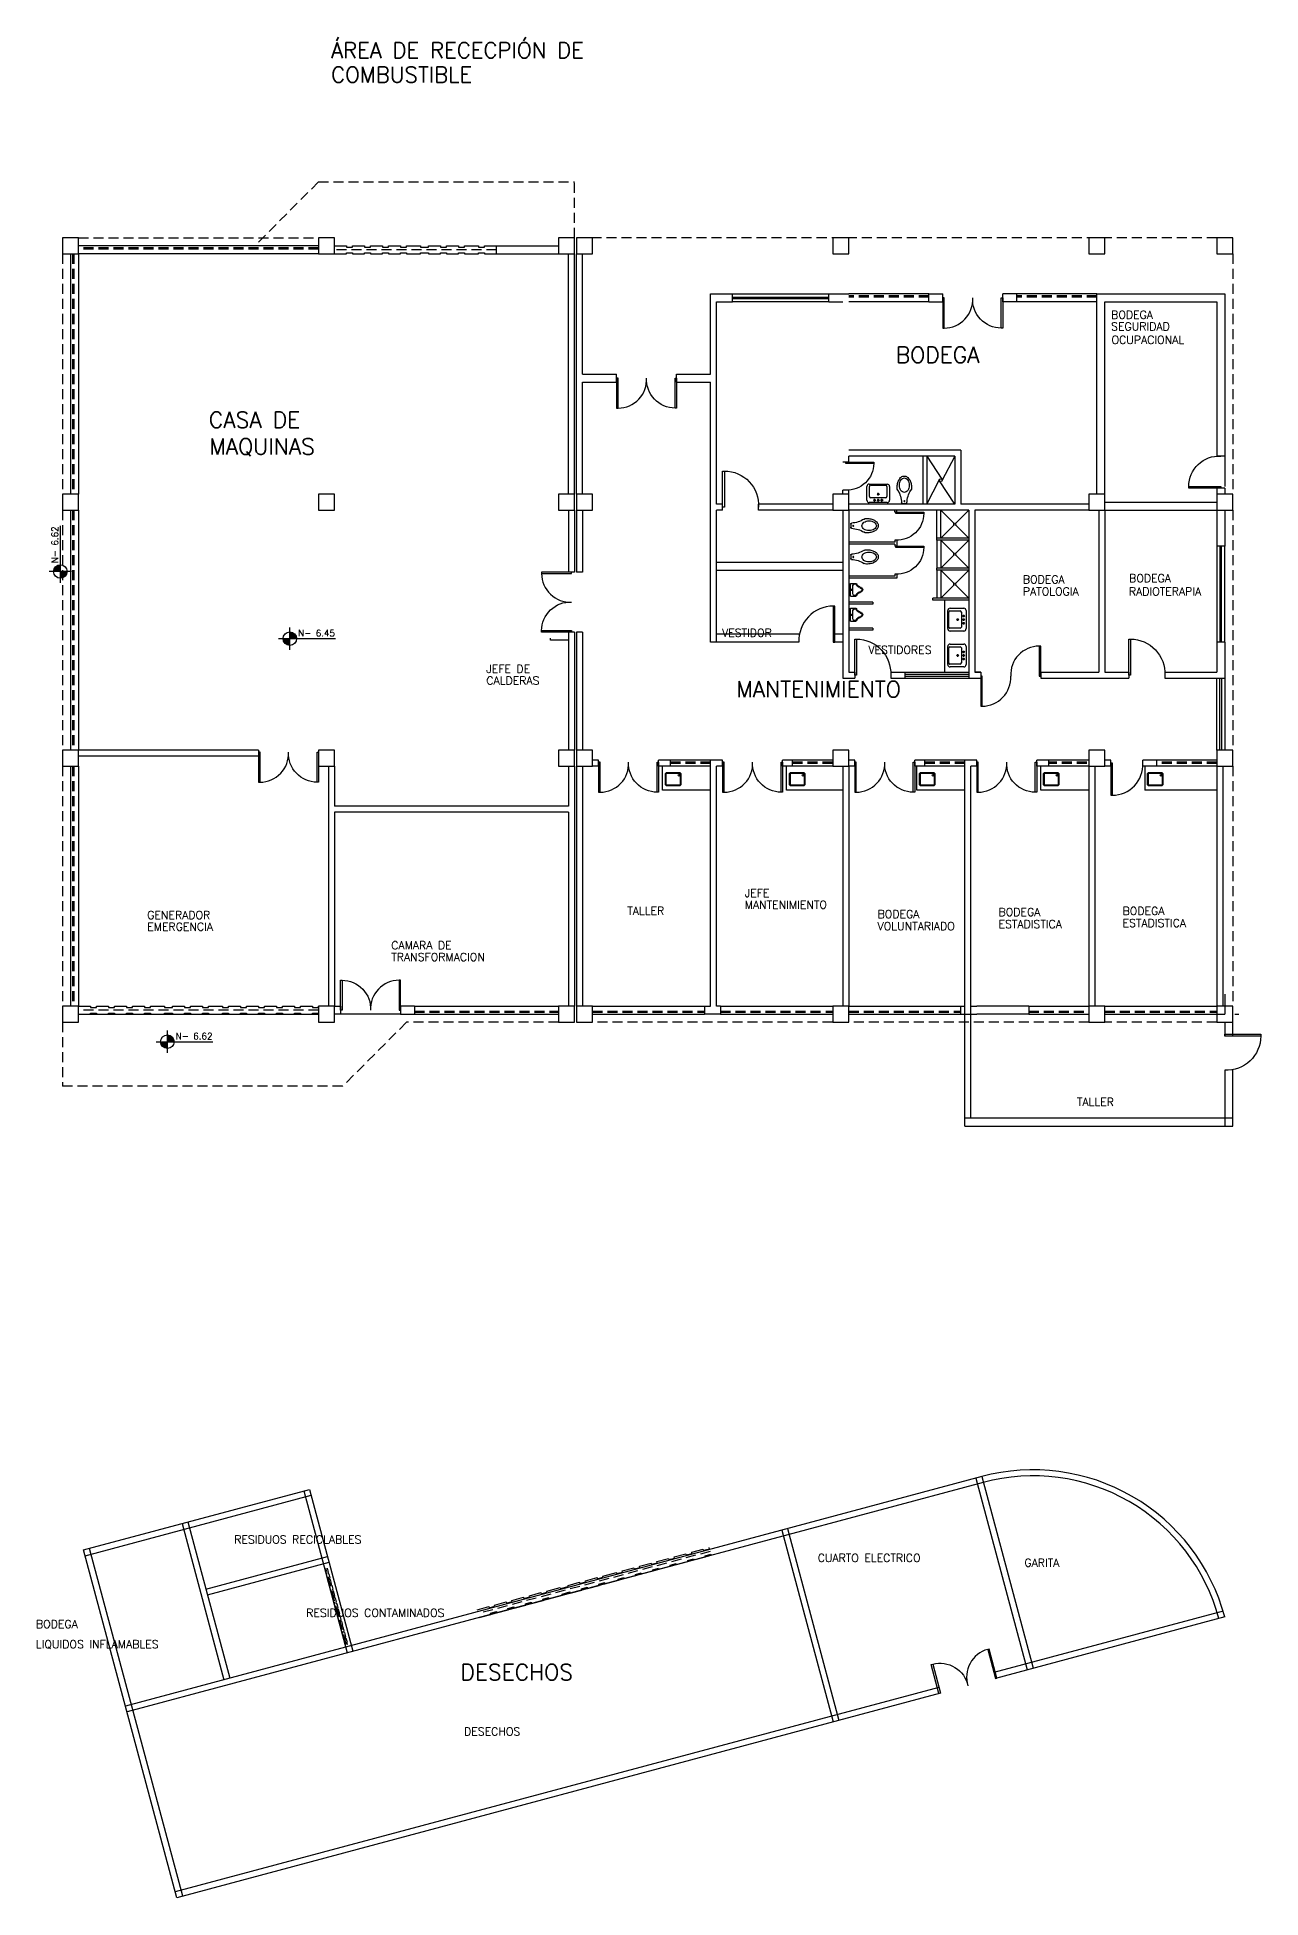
# Model space of a CAD drawing. Header units: metres. Extents: x 51 to 18146, y -212 to 18074.
# Drawn here: x 118.95 to 149.53, y -211.72 to -165.22 of the extents above; entities that cross this region are included whole.
import ezdxf

# ---------------------------------------------------------------- set-up
doc = ezdxf.new("R2010")
doc.units = ezdxf.units.M
doc.linetypes.add('DASHDOT', pattern=[1, 0.5, -0.25, 0, -0.25])
doc.linetypes.add('HIDDEN', pattern=[0.375, 0.25, -0.125])
doc.layers.get('0').update_dxf_attribs({"color": 250})
doc.layers.get('DEFPOINTS').update_dxf_attribs({"color": 250})
for name, color, linetype in [('AY', 1, 'Continuous'), ('COL', 2, 'Continuous'), ('MU', 1, 'Continuous'), ('NO', 250, 'Continuous'), ('PA', 7, 'Continuous'), ('PU', 1, 'Continuous'), ('SA', 1, 'Continuous'), ('TA', 3, 'Continuous'), ('VE', 5, 'Continuous')]:
    doc.layers.add(name, color=color, linetype=linetype)
doc.layers.get('0').freeze()
doc.styles.add('ROMANS', font='romans', dxfattribs={"height": 0.13})

# ---------------------------------------------------------------- blocks, each defined once
blk = doc.blocks.new('AS-28')
at = {"color": 0}
for points in [[(-0.201, 0.149), (-0.201, -0.121), (-0.176, -0.146), (0.174, -0.146), (0.199, -0.121), (0.199, 0.149), (0.174, 0.174), (-0.176, 0.174)], [(-0.181, 0.141), (-0.181, -0.112), (-0.168, -0.126), (0.165, -0.126), (0.179, -0.112), (0.179, 0.141), (0.165, 0.154), (-0.168, 0.154)]]:
    blk.add_lwpolyline(points, close=True, dxfattribs=at)
blk.add_circle((0.142, 0.115), 0.02, dxfattribs=at)
blk = doc.blocks.new('-MP')
at = {"color": 0}
for points in [[(-0.475, 0.5), (-0.475, 0), (-0.5, 0), (-0.5, 0.5), (-0.475, 0.5, -0.429311), (0, 0, -3.280951)], [(0.475, 0.5), (0.475, 0), (0.5, 0), (0.5, 0.5), (0.475, 0.5, 0.429311), (0, 0, 3.280951)]]:
    blk.add_lwpolyline(points, format="xyb", dxfattribs=at)
blk = doc.blocks.new('-COL40-')
at = {"color": 0}
blk.add_lwpolyline([(-0.2, 0.2), (-0.2, -0.2), (0.2, -0.2), (0.2, 0.2)], close=True, dxfattribs=at)
blk = doc.blocks.new('-NIVEL')
at = {"layer": 'AY', "color": 15}
for p, q in [((-281, 0), (1140, 0)), ((0, -281), (0, 281)), ((60, 91), (60, 60)), ((60, 60), (91, 60))]:
    blk.add_line(p, q, dxfattribs=at)
at = {"layer": 'AY'}
for p, q in [((-91, -60), (-60, -60)), ((-60, -60), (-60, -91))]:
    blk.add_line(p, q, dxfattribs=at)
at = {"layer": 'AY', "color": 15}
for points in [[(158, 10, 0.377753), (10, 158), (10, 10)], [(147, 20, 0.337246), (20, 147), (20, 20)], [(135, 30, 0.291598), (30, 135), (30, 30)], [(122, 40, 0.239154), (40, 122), (40, 40)], [(122, 40, 0.239154), (40, 122), (40, 40)], [(108, 50, 0.177217), (50, 108), (50, 50)], [(-10, -158, -0.377753), (-158, -10), (-10, -10)], [(-20, -147, -0.337246), (-147, -20), (-20, -20)], [(-30, -135, -0.291598), (-135, -30), (-30, -30)], [(-40, -122, -0.239154), (-122, -40), (-40, -40)], [(-40, -122, -0.239154), (-122, -40), (-40, -40)], [(-50, -108, -0.177217), (-108, -50), (-50, -50)]]:
    blk.add_lwpolyline(points, format="xyb", close=True, dxfattribs=at)
blk.add_circle((0, 0), 169, dxfattribs=at)
for radius, start, end in [(109, 33.4854, 56.5146), (98.7, 37.4158, 52.5842)]:
    blk.add_arc((0, 0), radius, start, end, dxfattribs=at)
at = {"layer": 'AY'}
for radius, start, end in [(109, 213.4854, 236.5146), (98.7, 217.4158, 232.5842)]:
    blk.add_arc((0, 0), radius, start, end, dxfattribs=at)
at = {"layer": 'NO', "style": 'ROMANS'}
blk.add_attdef('NIV', (208, 59), '', height=135, dxfattribs=at)
blk = doc.blocks.new('AS-14')
at = {"color": 0}
blk.add_line((-0.046, 0.483), (0.036, 0.483), dxfattribs=at)
for points in [[(-0.162, 0.158, 0.022879), (-0.17, 0.146, 0.128162), (-0.185, 0.088, 0.055069), (-0.173, -0.023, 0.068879), (-0.14, -0.11, 0.105724), (-0.079, -0.182, 0.165058), (-0.005, -0.207, 0.165058), (0.069, -0.182, 0.105724), (0.13, -0.11, 0.068879), (0.163, -0.023, 0.055069), (0.175, 0.088, 0.128162)], [(0.175, 0.088, 0.128162), (0.16, 0.146, 0.022879), (0.152, 0.158, 0.085166)]]:
    blk.add_lwpolyline(points, format="xyb", dxfattribs=at)
blk.add_lwpolyline([(-0.125, 0.023, 0.068446), (-0.116, -0.049, 0.080596), (-0.09, -0.105, 0.107056), (-0.047, -0.145, 0.138156), (-0.003, -0.158, 0.138156), (0.041, -0.145, 0.107056), (0.083, -0.105, 0.080596), (0.109, -0.049, 0.068446), (0.119, 0.023, 0.068446), (0.109, 0.095, 0.080596), (0.083, 0.151, 0.107056), (0.041, 0.191, 0.138156), (-0.003, 0.203, 0.138156), (-0.047, 0.191, 0.107056), (-0.09, 0.151, 0.080596), (-0.116, 0.095, 0.068446)], format="xyb", close=True, dxfattribs=at)
blk.add_circle((-0.002, 0.42), 0.0125, dxfattribs=at)
for centre, radius, start, end in [((-0.046, 0.458), 0.025, 90, 177.4769), ((0.036, 0.458), 0.025, 2.5231, 90), ((-0.7, 0.487), 0.63, 327.6068, 357.4769), ((0.69, 0.487), 0.63, 182.5231, 212.3932)]:
    blk.add_arc(centre, radius, start, end, dxfattribs=at)
blk = doc.blocks.new('P-DE')
at = {"color": 0}
blk.add_lwpolyline([(-0.05, 1), (-0.05, 0), (0, 0), (0, 1), (-0.05, 1, 0.429311), (-1, 0, 3.280951)], format="xyb", dxfattribs=at)
blk = doc.blocks.new('AS-08')
at = {"color": 0}
for p, q in [((-0.136, 0.143), (-0.136, 0.002)), ((0.184, 0.143), (-0.136, 0.143)), ((-0.121, 0.038), (-0.121, 0.028)), ((0.129, 0.078), (-0.081, 0.078)), ((0.169, 0.038), (0.169, 0.028)), ((0.184, 0.143), (0.184, 0.002)), ((-0.044, -0.096), (-0.033, -0.123)), ((-0.031, -0.09), (-0.018, -0.118)), ((0.091, -0.096), (0.08, -0.123))]:
    blk.add_line(p, q, dxfattribs=at)
blk.add_lwpolyline([(0.078, -0.09), (0.065, -0.118)], dxfattribs=at)
blk.add_circle((0.024, 0.113), 0.01, dxfattribs=at)
for centre, radius, start, end in [((-0.116, 0.002), 0.02, 180, 259.7597), ((-0.081, 0.038), 0.04, 90, 180), ((-0.081, 0.028), 0.04, 180, 248.1066), ((0.129, 0.038), 0.04, 0, 90), ((0.129, 0.028), 0.04, 291.8934, 0), ((0.164, 0.002), 0.02, 280.2403, 0), ((-0.136, -0.109), 0.0925, 10.6851, 79.7597), ((-0.136, -0.109), 0.107, 10.6851, 68.1066), ((-0.026, -0.088), 0.02, 190.6851, 203.774), ((-0.051, -0.131), 0.02, 16.3231, 23.774), ((0.024, -0.109), 0.0575, 193.7481, 343.6769), ((-0.037, -0.126), 0.02, 15.4756, 23.774), ((0.024, -0.109), 0.0425, 195.4756, 344.5244), ((0.084, -0.126), 0.02, 156.226, 164.5244), ((0.184, -0.109), 0.107, 111.8934, 169.3149), ((0.098, -0.131), 0.02, 156.226, 163.6769), ((0.073, -0.088), 0.02, 336.226, 349.3149), ((0.184, -0.109), 0.0925, 100.2403, 169.3149)]:
    blk.add_arc(centre, radius, start, end, dxfattribs=at)
blk = doc.blocks.new('AS-03')
at = {"color": 0}
for p, q in [((-0.278, -0.098), (-0.278, 0.242)), ((-0.218, 0.302), (0.232, 0.302)), ((-0.211, -0.103), (-0.211, 0.152)), ((-0.181, 0.182), (0.194, 0.182)), ((-0.053, 0.242), (-0.113, 0.242)), ((-0.083, 0.272), (-0.083, 0.212)), ((0.037, 0.242), (-0.023, 0.242)), ((0.037, 0.092), (-0.023, 0.092)), ((0.007, 0.272), (0.007, 0.212)), ((0.007, 0.122), (0.007, 0.062)), ((0.127, 0.242), (0.067, 0.242)), ((0.097, 0.272), (0.097, 0.212)), ((0.224, 0.152), (0.224, -0.103)), ((0.292, 0.242), (0.292, -0.098)), ((0.232, -0.158), (-0.218, -0.158)), ((0.194, -0.133), (-0.181, -0.133))]:
    blk.add_line(p, q, dxfattribs=at)
for centre in [(-0.083, 0.242), (0.007, 0.242), (0.007, 0.092), (0.097, 0.242)]:
    blk.add_circle(centre, 0.02, dxfattribs=at)
for centre, radius, start, end in [((-0.218, 0.242), 0.06, 90, 180), ((-0.181, 0.152), 0.03, 90, 180), ((0.194, 0.152), 0.03, 0, 90), ((0.232, 0.242), 0.06, 0, 90), ((-0.218, -0.098), 0.06, 180, 270), ((-0.181, -0.103), 0.03, 180, 270), ((0.194, -0.103), 0.03, 270, 0), ((0.232, -0.098), 0.06, 270, 0)]:
    blk.add_arc(centre, radius, start, end, dxfattribs=at)
blk = doc.blocks.new('P-IZ')
at = {"color": 0}
blk.add_lwpolyline([(0.05, 1), (0.05, 0), (0, 0), (0, 1), (0.05, 1, -0.429311), (1, 0, -3.280951)], format="xyb", dxfattribs=at)
blk = doc.blocks.new('-MP1')
at = {"color": 0}
for points in [[(0.475, 0.5), (0.475, 0), (0.5, 0), (0.5, 0.5), (0.475, 0.5, 0.429311), (0, 0, 3.280951)], [(-0.475, -0.5), (-0.475, 0), (-0.5, 0), (-0.5, -0.5), (-0.475, -0.5, 0.429311), (0, 0, 3.280951)]]:
    blk.add_lwpolyline(points, format="xyb", dxfattribs=at)
blk = doc.blocks.new('-EJ-')
at = {"color": 0, "linetype": 'DASHDOT'}
for p, q in [((-0.354, -0.354), (0.354, 0.354)), ((-0.354, 0.354), (0.354, -0.354))]:
    blk.add_line(p, q, dxfattribs=at)

msp = doc.modelspace()

# ---------------------------------------------------------------- linework, layer by layer
at = {"layer": 'AY', "color": 0, "linetype": 'HIDDEN'}
for p, q in [((125.983, -168.839), (124.383, -170.439)), ((125.983, -168.839), (132.383, -168.839)), ((132.383, -170.239), (132.383, -168.839)), ((119.583, -170.639), (119.583, -176.639)), ((119.833, -170.639), (119.833, -176.639)), ((119.863, -170.639), (119.863, -176.639)), ((119.983, -170.239), (125.983, -170.239)), ((125.983, -170.489), (119.983, -170.489)), ((125.983, -170.519), (119.983, -170.519)), ((148.433, -170.239), (132.833, -170.239)), ((148.833, -170.639), (148.833, -176.639)), ((141.233, -171.689), (139.233, -171.689)), ((141.233, -171.719), (139.233, -171.719)), ((145.433, -171.689), (143.433, -171.689)), ((145.433, -171.719), (143.433, -171.719)), ((119.583, -177.039), (119.583, -183.039)), ((119.833, -177.039), (119.833, -183.039)), ((119.863, -177.039), (119.863, -183.039)), ((148.833, -177.039), (148.833, -183.039)), ((119.583, -183.439), (119.583, -189.439)), ((119.833, -183.439), (119.833, -189.439)), ((119.863, -183.439), (119.863, -189.439)), ((135.783, -183.339), (134.783, -183.339)), ((135.783, -183.369), (134.783, -183.369)), ((138.833, -183.339), (137.833, -183.339)), ((138.833, -183.369), (137.833, -183.369)), ((142.133, -183.339), (141.133, -183.339)), ((142.133, -183.369), (141.133, -183.369)), ((145.183, -183.339), (144.233, -183.339)), ((145.183, -183.369), (144.233, -183.369)), ((148.433, -183.339), (146.933, -183.339)), ((148.433, -183.369), (146.933, -183.369)), ((148.833, -183.439), (148.833, -189.439)), ((128.383, -189.559), (131.983, -189.559)), ((128.383, -189.589), (131.983, -189.589)), ((132.833, -189.559), (135.633, -189.559)), ((132.833, -189.589), (135.633, -189.589)), ((136.033, -189.559), (138.833, -189.559)), ((136.033, -189.589), (138.833, -189.589)), ((139.233, -189.559), (142.033, -189.559)), ((139.233, -189.589), (142.033, -189.589)), ((143.733, -189.559), (145.233, -189.559)), ((143.733, -189.589), (145.233, -189.589)), ((145.633, -189.559), (148.433, -189.559)), ((145.633, -189.589), (148.433, -189.589)), ((119.583, -189.839), (119.583, -191.439)), ((128.183, -189.839), (126.583, -191.439)), ((131.983, -189.839), (128.183, -189.839)), ((138.833, -189.839), (132.833, -189.839)), ((145.233, -189.839), (139.233, -189.839)), ((148.433, -189.839), (145.633, -189.839)), ((126.583, -191.439), (119.583, -191.439))]:
    msp.add_line(p, q, dxfattribs=at)
at = {"layer": 'AY', "color": 0}
for p, q in [((119.783, -170.639), (119.783, -176.639)), ((125.983, -170.439), (119.983, -170.439)), ((119.983, -170.639), (119.983, -176.639)), ((125.983, -170.639), (119.983, -170.639)), ((141.233, -171.639), (139.233, -171.639)), ((141.233, -171.839), (139.233, -171.839)), ((145.433, -171.639), (143.433, -171.639)), ((145.433, -171.839), (143.433, -171.839)), ((148.633, -175.689), (148.633, -176.449)), ((119.783, -177.039), (119.783, -183.039)), ((119.983, -177.039), (119.983, -183.039)), ((119.783, -183.439), (119.783, -189.439)), ((119.983, -183.439), (119.983, -189.439)), ((135.783, -183.289), (134.783, -183.289)), ((135.783, -183.439), (134.783, -183.439)), ((138.833, -183.289), (137.833, -183.289)), ((138.833, -183.439), (137.833, -183.439)), ((142.133, -183.289), (141.133, -183.289)), ((142.133, -183.439), (141.133, -183.439)), ((145.233, -183.289), (144.233, -183.289)), ((145.233, -183.439), (144.233, -183.439)), ((148.433, -183.289), (146.933, -183.289)), ((148.433, -183.439), (146.933, -183.439)), ((119.983, -189.639), (125.983, -189.639)), ((128.033, -189.639), (126.533, -189.639)), ((128.383, -189.439), (131.983, -189.439)), ((128.383, -189.639), (131.983, -189.639)), ((132.833, -189.439), (135.633, -189.439)), ((132.833, -189.639), (135.633, -189.639)), ((136.033, -189.439), (138.833, -189.439)), ((136.033, -189.639), (138.833, -189.639)), ((139.233, -189.439), (142.033, -189.439)), ((139.233, -189.639), (142.033, -189.639)), ((143.333, -189.639), (142.433, -189.639)), ((143.733, -189.439), (145.233, -189.439)), ((143.733, -189.639), (145.233, -189.639)), ((145.633, -189.439), (148.433, -189.439)), ((145.633, -189.639), (148.433, -189.639)), ((130, -204.713), (135.796, -203.16)), ((126.192, -203.705), (126.699, -205.597))]:
    msp.add_line(p, q, dxfattribs=at)
at = {"layer": 'AY', "color": 15}
for points in [[(126.383, -170.439), (126.683, -170.439), (126.683, -170.469), (126.833, -170.469), (126.833, -170.439), (127.133, -170.439), (127.133, -170.469), (127.283, -170.469), (127.283, -170.439), (127.583, -170.439), (127.583, -170.469), (127.733, -170.469), (127.733, -170.439), (128.033, -170.439), (128.033, -170.469), (128.183, -170.469), (128.183, -170.439), (128.533, -170.439), (128.533, -170.469), (128.733, -170.469), (128.733, -170.439), (129.033, -170.439), (129.033, -170.469), (129.183, -170.469), (129.183, -170.439), (129.483, -170.439), (129.483, -170.469), (129.633, -170.469), (129.633, -170.439), (129.983, -170.439), (129.983, -170.469), (130.133, -170.469), (130.133, -170.439), (130.433, -170.439)], [(126.383, -170.639), (126.683, -170.639), (126.683, -170.609), (126.833, -170.609), (126.833, -170.639), (127.133, -170.639), (127.133, -170.609), (127.283, -170.609), (127.283, -170.639), (127.583, -170.639), (127.583, -170.609), (127.733, -170.609), (127.733, -170.639), (128.033, -170.639), (128.033, -170.609), (128.183, -170.609), (128.183, -170.639), (128.533, -170.639), (128.533, -170.609), (128.733, -170.609), (128.733, -170.639), (129.033, -170.639), (129.033, -170.609), (129.183, -170.609), (129.183, -170.639), (129.483, -170.639), (129.483, -170.609), (129.633, -170.609), (129.633, -170.639), (129.983, -170.639), (129.983, -170.609), (130.133, -170.609), (130.133, -170.639), (130.433, -170.639)], [(119.983, -189.439), (120.283, -189.439), (120.283, -189.469), (120.433, -189.469), (120.433, -189.439), (120.733, -189.439), (120.733, -189.469), (120.883, -189.469), (120.883, -189.439), (121.183, -189.439), (121.183, -189.469), (121.333, -189.469), (121.333, -189.439), (121.633, -189.439), (121.633, -189.469), (121.783, -189.469), (121.783, -189.439), (122.133, -189.439), (122.133, -189.469), (122.333, -189.469), (122.333, -189.439), (122.633, -189.439), (122.633, -189.469), (122.783, -189.469), (122.783, -189.439), (123.083, -189.439), (123.083, -189.469), (123.233, -189.469), (123.233, -189.439), (123.583, -189.439), (123.583, -189.469), (123.733, -189.469), (123.733, -189.439), (124.033, -189.439), (124.033, -189.469), (124.183, -189.469), (124.183, -189.439), (124.483, -189.439), (124.483, -189.469), (124.633, -189.469), (124.633, -189.439), (124.933, -189.439), (124.933, -189.469), (125.083, -189.469), (125.083, -189.439), (125.383, -189.439), (125.383, -189.469), (125.533, -189.469), (125.533, -189.439), (125.833, -189.439), (125.833, -189.469), (125.983, -189.469), (125.983, -189.439)], [(119.983, -189.639), (120.283, -189.639), (120.283, -189.609), (120.433, -189.609), (120.433, -189.639), (120.733, -189.639), (120.733, -189.609), (120.883, -189.609), (120.883, -189.639), (121.183, -189.639), (121.183, -189.609), (121.333, -189.609), (121.333, -189.639), (121.633, -189.639), (121.633, -189.609), (121.783, -189.609), (121.783, -189.639), (122.133, -189.639), (122.133, -189.609), (122.333, -189.609), (122.333, -189.639), (122.633, -189.639), (122.633, -189.609), (122.783, -189.609), (122.783, -189.639), (123.083, -189.639), (123.083, -189.609), (123.233, -189.609), (123.233, -189.639), (123.583, -189.639), (123.583, -189.609), (123.733, -189.609), (123.733, -189.639), (124.033, -189.639), (124.033, -189.609), (124.183, -189.609), (124.183, -189.639), (124.483, -189.639), (124.483, -189.609), (124.633, -189.609), (124.633, -189.639), (124.933, -189.639), (124.933, -189.609), (125.083, -189.609), (125.083, -189.639), (125.383, -189.639), (125.383, -189.609), (125.533, -189.609), (125.533, -189.639), (125.833, -189.639), (125.833, -189.609), (125.983, -189.609), (125.983, -189.639)], [(129.949, -204.52), (130.238, -204.442), (130.246, -204.471), (130.391, -204.432), (130.383, -204.403), (130.673, -204.325), (130.681, -204.354), (130.826, -204.316), (130.818, -204.287), (131.108, -204.209), (131.116, -204.238), (131.26, -204.199), (131.253, -204.17), (131.542, -204.093), (131.55, -204.122), (131.695, -204.083), (131.687, -204.054), (132.025, -203.963), (132.033, -203.992), (132.226, -203.94), (132.219, -203.911), (132.508, -203.834), (132.516, -203.863), (132.661, -203.824), (132.653, -203.795), (132.943, -203.717), (132.951, -203.746), (133.096, -203.707), (133.088, -203.678), (133.426, -203.588), (133.434, -203.617), (133.579, -203.578), (133.571, -203.549), (133.861, -203.471), (133.868, -203.5), (134.013, -203.462), (134.006, -203.433), (134.295, -203.355), (134.303, -203.384), (134.448, -203.345), (134.44, -203.316), (134.73, -203.238), (134.738, -203.267), (134.883, -203.229), (134.875, -203.2), (135.165, -203.122), (135.172, -203.151), (135.317, -203.112), (135.31, -203.083), (135.599, -203.006), (135.607, -203.034), (135.752, -202.996), (135.744, -202.967)], [(130, -204.713), (130.29, -204.635), (130.282, -204.606), (130.427, -204.567), (130.435, -204.596), (130.725, -204.519), (130.717, -204.49), (130.862, -204.451), (130.87, -204.48), (131.16, -204.402), (131.152, -204.373), (131.297, -204.334), (131.304, -204.363), (131.594, -204.286), (131.586, -204.257), (131.731, -204.218), (131.739, -204.247), (132.077, -204.156), (132.069, -204.127), (132.263, -204.076), (132.27, -204.105), (132.56, -204.027), (132.552, -203.998), (132.697, -203.959), (132.705, -203.988), (132.995, -203.91), (132.987, -203.881), (133.132, -203.843), (133.14, -203.872), (133.478, -203.781), (133.47, -203.752), (133.615, -203.713), (133.623, -203.742), (133.912, -203.665), (133.905, -203.636), (134.05, -203.597), (134.057, -203.626), (134.347, -203.548), (134.339, -203.519), (134.484, -203.48), (134.492, -203.509), (134.782, -203.432), (134.774, -203.403), (134.919, -203.364), (134.927, -203.393), (135.216, -203.315), (135.209, -203.286), (135.354, -203.247), (135.361, -203.276), (135.651, -203.199), (135.643, -203.17), (135.788, -203.131), (135.796, -203.16)], [(126.137, -203.501), (126.163, -203.595), (126.172, -203.593), (126.185, -203.64), (126.175, -203.643), (126.201, -203.737), (126.21, -203.735), (126.223, -203.782), (126.213, -203.784), (126.239, -203.879), (126.248, -203.877), (126.261, -203.924), (126.251, -203.926), (126.277, -204.021), (126.286, -204.018), (126.299, -204.066), (126.289, -204.068), (126.319, -204.179), (126.328, -204.176), (126.345, -204.239), (126.336, -204.242), (126.361, -204.336), (126.371, -204.334), (126.383, -204.381), (126.374, -204.384), (126.399, -204.478), (126.409, -204.476), (126.421, -204.523), (126.412, -204.525), (126.441, -204.636), (126.451, -204.633), (126.464, -204.681), (126.454, -204.683), (126.479, -204.778), (126.489, -204.775), (126.502, -204.822), (126.492, -204.825), (126.517, -204.92), (126.527, -204.917), (126.54, -204.964), (126.53, -204.967), (126.555, -205.062), (126.565, -205.059), (126.578, -205.106), (126.568, -205.109), (126.593, -205.203), (126.603, -205.201), (126.616, -205.248), (126.606, -205.251), (126.631, -205.345), (126.641, -205.343), (126.654, -205.39), (126.644, -205.393)], [(126.2, -203.484), (126.226, -203.578), (126.216, -203.581), (126.229, -203.628), (126.238, -203.626), (126.264, -203.72), (126.254, -203.723), (126.267, -203.77), (126.276, -203.768), (126.302, -203.862), (126.292, -203.865), (126.305, -203.912), (126.314, -203.909), (126.34, -204.004), (126.33, -204.007), (126.343, -204.054), (126.352, -204.051), (126.382, -204.162), (126.372, -204.164), (126.389, -204.227), (126.399, -204.225), (126.424, -204.319), (126.415, -204.322), (126.427, -204.369), (126.437, -204.367), (126.462, -204.461), (126.453, -204.464), (126.465, -204.511), (126.475, -204.509), (126.504, -204.619), (126.495, -204.621), (126.508, -204.669), (126.517, -204.666), (126.542, -204.761), (126.533, -204.763), (126.546, -204.811), (126.555, -204.808), (126.58, -204.903), (126.571, -204.905), (126.584, -204.953), (126.593, -204.95), (126.619, -205.045), (126.609, -205.047), (126.622, -205.094), (126.631, -205.092), (126.657, -205.187), (126.647, -205.189), (126.66, -205.236), (126.669, -205.234), (126.695, -205.328), (126.685, -205.331), (126.698, -205.378), (126.707, -205.376)]]:
    msp.add_lwpolyline(points, dxfattribs=at)
at = {"layer": 'COL', "color": 15}
for p, q in [((145.433, -176.639), (145.433, -171.639)), ((145.433, -171.639), (148.633, -171.639)), ((145.633, -176.639), (145.633, -171.839)), ((145.633, -171.839), (148.433, -171.839)), ((148.433, -171.839), (148.433, -175.689)), ((148.633, -171.639), (148.633, -175.689)), ((148.633, -175.689), (148.433, -175.689)), ((148.433, -176.489), (148.433, -176.639)), ((148.633, -176.489), (148.433, -176.489)), ((148.633, -176.489), (148.633, -176.639)), ((145.633, -176.839), (148.433, -176.839)), ((145.633, -177.039), (148.433, -177.039))]:
    msp.add_line(p, q, dxfattribs=at)
at = {"layer": 'DEFPOINTS', "color": 15, "linetype": 'ByBlock'}
for p in [(132.833, -176.839), (132.583, -180.339)]:
    msp.add_point(p, dxfattribs=at)
at = {"layer": 'MU', "color": 0}
for p, q in [((141.083, -175.689), (141.083, -176.889)), ((141.183, -175.689), (141.183, -176.889)), ((141.183, -175.689), (141.562, -176.27)), ((141.883, -175.689), (141.564, -176.305)), ((141.183, -176.889), (141.503, -176.273)), ((141.883, -176.889), (141.505, -176.308)), ((141.633, -181.089), (141.633, -179.289)), ((138.005, -180.139), (135.933, -180.139)), ((137.991, -180.339), (135.933, -180.339)), ((139.083, -180.139), (138.846, -180.139)), ((139.083, -180.339), (138.846, -180.339)), ((134.583, -184.039), (134.583, -183.439)), ((137.683, -184.039), (137.683, -183.439)), ((140.933, -184.039), (140.933, -183.439)), ((144.033, -184.039), (144.033, -183.439)), ((146.633, -183.439), (146.633, -184.039)), ((135.783, -184.039), (134.583, -184.039)), ((139.083, -184.039), (137.683, -184.039)), ((142.133, -184.039), (140.933, -184.039)), ((145.233, -184.039), (144.033, -184.039)), ((148.433, -184.039), (146.633, -184.039))]:
    msp.add_line(p, q, dxfattribs=at)
at = {"layer": 'MU', "color": 15}
msp.add_circle((141.533, -176.289), 0.0345, dxfattribs=at)
at = {"layer": 'NO'}
for p, q in [((139.083, -178.351), (135.933, -178.351)), ((139.083, -178.551), (135.933, -178.551)), ((148.633, -189.839), (148.633, -190.184)), ((148.833, -190.184), (148.833, -189.839)), ((148.633, -191.039), (148.633, -192.439)), ((148.833, -192.439), (148.833, -191.025)), ((148.833, -192.239), (142.133, -192.239)), ((142.133, -192.439), (148.833, -192.439)), ((142.558, -201.193), (121.158, -206.927)), ((142.413, -201.231), (143.697, -206.023)), ((142.558, -201.193), (143.842, -205.984)), ((120.112, -203.025), (125.76, -201.512)), ((120.151, -203.17), (125.798, -201.657)), ((142.597, -201.338), (121.197, -207.072)), ((125.615, -201.55), (126.699, -205.597)), ((125.76, -201.512), (126.844, -205.559)), ((122.573, -202.366), (123.619, -206.268)), ((122.718, -202.327), (123.763, -206.229)), ((137.56, -202.532), (138.844, -207.323)), ((137.705, -202.493), (138.989, -207.284)), ((122.442, -211.718), (120.112, -203.025)), ((122.587, -211.679), (120.257, -202.986)), ((123.167, -204.002), (126.208, -203.187)), ((123.206, -204.147), (126.247, -203.332)), ((148.595, -204.555), (142.864, -206.091)), ((148.633, -204.7), (142.903, -206.236)), ((142.184, -206.273), (142.168, -206.277)), ((141.488, -206.459), (122.403, -211.573)), ((141.527, -206.604), (122.442, -211.718))]:
    msp.add_line(p, q, dxfattribs=at)
for radius in [4.96, 4.81]:
    msp.add_arc((143.842, -205.984), radius, 15, 105, dxfattribs=at)
at = {"layer": 'PA', "color": 0}
for p, q in [((130.433, -170.439), (131.983, -170.439)), ((130.433, -170.639), (130.433, -170.439)), ((130.433, -170.639), (131.983, -170.639)), ((132.233, -176.639), (132.233, -170.639)), ((132.383, -176.639), (132.383, -170.639)), ((132.433, -176.639), (132.433, -170.639)), ((132.583, -173.639), (132.583, -170.639)), ((135.783, -172.889), (135.783, -171.639)), ((135.783, -171.639), (136.333, -171.639)), ((135.933, -171.839), (136.333, -171.839)), ((135.933, -172.889), (135.933, -171.839)), ((136.333, -171.839), (136.333, -171.639)), ((138.733, -171.639), (139.233, -171.639)), ((138.733, -171.839), (138.733, -171.639)), ((138.733, -171.839), (139.083, -171.839)), ((141.233, -171.839), (141.233, -171.639)), ((141.233, -171.639), (141.583, -171.639)), ((141.233, -171.839), (141.583, -171.839)), ((141.583, -171.839), (141.583, -171.639)), ((143.083, -171.839), (143.083, -171.639)), ((143.433, -171.639), (143.083, -171.639)), ((143.433, -171.839), (143.083, -171.839)), ((143.433, -171.839), (143.433, -171.639)), ((135.783, -173.639), (135.783, -172.889)), ((135.933, -176.889), (135.933, -172.889)), ((132.583, -173.639), (133.433, -173.639)), ((132.583, -176.639), (132.583, -173.839)), ((132.583, -173.839), (133.433, -173.839)), ((133.433, -173.839), (133.433, -173.639)), ((134.933, -173.839), (134.933, -173.639)), ((134.933, -173.639), (135.783, -173.639)), ((134.933, -173.839), (135.783, -173.839)), ((135.783, -180.339), (135.783, -173.839)), ((142.033, -175.539), (139.233, -175.539)), ((141.883, -175.689), (139.233, -175.689)), ((139.233, -175.839), (139.233, -175.689)), ((141.883, -175.689), (141.883, -176.889)), ((142.033, -175.539), (142.033, -176.889)), ((139.233, -175.839), (139.083, -175.839)), ((139.083, -176.639), (139.083, -176.539)), ((139.233, -176.539), (139.083, -176.539)), ((139.233, -176.639), (139.233, -176.539)), ((132.233, -177.039), (132.233, -178.589)), ((132.383, -177.039), (132.383, -178.589)), ((132.433, -177.039), (132.433, -178.589)), ((132.583, -177.039), (132.583, -178.589)), ((136.083, -176.889), (135.933, -176.889)), ((135.933, -180.339), (135.933, -177.039)), ((136.083, -177.039), (135.933, -177.039)), ((136.083, -177.039), (136.083, -176.889)), ((138.833, -176.889), (136.983, -176.889)), ((136.983, -177.039), (136.983, -176.889)), ((138.833, -177.039), (136.983, -177.039)), ((139.083, -177.039), (139.083, -181.239)), ((141.883, -176.889), (139.233, -176.889)), ((139.233, -177.039), (139.233, -181.089)), ((142.233, -177.039), (139.233, -177.039)), ((145.233, -176.889), (142.033, -176.889)), ((142.233, -177.039), (142.233, -181.239)), ((145.233, -177.039), (142.383, -177.039)), ((142.383, -177.039), (142.383, -181.089)), ((145.483, -177.039), (145.483, -181.089)), ((145.633, -177.039), (145.633, -181.089)), ((148.433, -177.039), (148.433, -177.939)), ((148.633, -177.039), (148.633, -177.939)), ((148.633, -177.939), (148.433, -177.939)), ((132.383, -178.589), (132.233, -178.589)), ((132.583, -178.589), (132.433, -178.589)), ((132.233, -180.089), (132.233, -183.039)), ((132.383, -180.089), (132.233, -180.089)), ((132.383, -180.089), (132.383, -183.039)), ((132.433, -180.089), (132.433, -183.039)), ((132.583, -180.089), (132.433, -180.089)), ((132.583, -180.089), (132.583, -183.039)), ((135.933, -180.339), (135.783, -180.339)), ((148.433, -180.339), (148.433, -181.089)), ((148.633, -180.339), (148.433, -180.339)), ((148.633, -180.339), (148.633, -181.239)), ((139.083, -181.239), (139.383, -181.239)), ((139.233, -181.089), (139.383, -181.089)), ((139.383, -181.089), (139.383, -181.239)), ((140.283, -181.089), (140.283, -181.239)), ((140.283, -181.089), (140.633, -181.089)), ((140.283, -181.239), (140.633, -181.239)), ((140.633, -181.089), (140.633, -181.239)), ((142.233, -181.239), (142.533, -181.239)), ((142.383, -181.089), (142.533, -181.089)), ((142.533, -181.089), (142.383, -181.089)), ((142.533, -181.089), (142.533, -181.239)), ((144.033, -181.089), (145.483, -181.089)), ((144.033, -181.089), (144.033, -181.239)), ((144.033, -181.239), (146.233, -181.239)), ((145.633, -181.089), (146.233, -181.089)), ((146.233, -181.089), (146.233, -181.239)), ((147.133, -181.089), (147.133, -181.239)), ((147.133, -181.089), (148.433, -181.089)), ((147.133, -181.239), (148.633, -181.239)), ((148.433, -181.239), (148.483, -181.239)), ((124.483, -183.039), (119.983, -183.039)), ((124.483, -183.189), (119.983, -183.189)), ((124.483, -183.039), (124.483, -183.189)), ((126.233, -183.439), (126.233, -189.439)), ((126.383, -183.439), (126.383, -184.439)), ((132.233, -183.439), (132.233, -184.439)), ((132.383, -183.439), (132.383, -189.439)), ((132.433, -183.439), (132.433, -189.439)), ((132.583, -183.439), (132.583, -189.439)), ((132.983, -183.289), (132.833, -183.289)), ((132.983, -183.439), (132.833, -183.439)), ((132.983, -183.439), (132.983, -183.289)), ((134.483, -183.439), (134.483, -183.289)), ((134.783, -183.289), (134.483, -183.289)), ((134.783, -183.439), (134.483, -183.439)), ((134.783, -183.439), (134.783, -183.289)), ((135.783, -189.439), (135.783, -183.289)), ((136.083, -183.289), (135.783, -183.289)), ((135.933, -189.439), (135.933, -183.439)), ((136.083, -183.439), (135.933, -183.439)), ((136.083, -183.439), (136.083, -183.289)), ((137.583, -183.439), (137.583, -183.289)), ((137.833, -183.289), (137.583, -183.289)), ((137.833, -183.439), (137.583, -183.439)), ((137.833, -183.439), (137.833, -183.289)), ((139.083, -183.439), (139.083, -189.439)), ((139.383, -183.289), (139.233, -183.289)), ((139.233, -183.439), (139.233, -189.439)), ((139.383, -183.439), (139.233, -183.439)), ((139.383, -183.439), (139.383, -183.289)), ((140.883, -183.439), (140.883, -183.289)), ((141.133, -183.289), (140.883, -183.289)), ((141.133, -183.439), (140.883, -183.439)), ((141.133, -183.439), (141.133, -183.289)), ((142.133, -192.439), (142.133, -183.289)), ((142.433, -183.289), (142.133, -183.289)), ((142.283, -192.239), (142.283, -183.439)), ((142.433, -183.439), (142.283, -183.439)), ((142.433, -183.439), (142.433, -183.289)), ((143.933, -183.439), (143.933, -183.289)), ((144.233, -183.289), (143.933, -183.289)), ((144.233, -183.439), (143.933, -183.439)), ((144.233, -183.439), (144.233, -183.289)), ((145.233, -183.439), (145.233, -189.439)), ((145.383, -183.439), (145.383, -189.439)), ((145.783, -183.289), (145.633, -183.289)), ((145.783, -183.439), (145.633, -183.439)), ((145.783, -183.439), (145.783, -183.289)), ((146.933, -183.289), (146.583, -183.289)), ((146.583, -183.439), (146.583, -183.289)), ((146.933, -183.439), (146.583, -183.439)), ((146.933, -183.439), (146.933, -183.289)), ((148.433, -183.439), (148.433, -189.439)), ((148.583, -183.439), (148.583, -189.439)), ((132.233, -184.439), (126.383, -184.439)), ((132.233, -184.589), (126.383, -184.589)), ((126.383, -184.589), (126.383, -189.439)), ((132.233, -184.589), (132.233, -189.439)), ((126.383, -189.439), (126.533, -189.439)), ((126.533, -189.639), (126.383, -189.639)), ((126.533, -189.439), (126.533, -189.639)), ((128.033, -189.439), (128.033, -189.639)), ((128.383, -189.439), (128.033, -189.439)), ((128.033, -189.639), (128.383, -189.639)), ((128.383, -189.439), (128.383, -189.639)), ((135.633, -189.439), (135.633, -189.639)), ((135.633, -189.439), (135.783, -189.439)), ((136.033, -189.639), (135.633, -189.639)), ((136.033, -189.439), (135.933, -189.439)), ((136.033, -189.439), (136.033, -189.639)), ((142.033, -189.639), (142.033, -189.439)), ((142.033, -189.439), (142.133, -189.439)), ((142.033, -189.639), (142.433, -189.639)), ((142.283, -189.439), (142.433, -189.439)), ((143.733, -189.439), (142.433, -189.439)), ((143.733, -189.639), (143.333, -189.639)), ((143.733, -189.439), (143.733, -189.639))]:
    msp.add_line(p, q, dxfattribs=at)
at = {"layer": 'PU', "color": 15, "linetype": 'HIDDEN'}
for p, q in [((130.433, -170.539), (126.383, -170.539)), ((125.983, -189.539), (119.983, -189.539)), ((135.77, -203.063), (129.975, -204.616)), ((126.676, -205.384), (126.169, -203.492))]:
    msp.add_line(p, q, dxfattribs=at)
at = {"layer": 'SA', "color": 15}
for p, q in [((141.433, -177.739), (141.433, -177.039)), ((141.533, -177.739), (141.533, -177.039)), ((141.866, -177.371), (141.533, -177.039)), ((142.233, -177.039), (141.901, -177.371)), ((141.866, -177.406), (141.533, -177.739)), ((142.233, -177.739), (141.901, -177.406)), ((141.433, -177.789), (141.433, -178.489)), ((141.533, -177.789), (141.533, -178.489)), ((141.866, -178.121), (141.533, -177.789)), ((142.233, -177.789), (141.901, -178.121)), ((141.433, -178.539), (141.433, -179.239)), ((141.866, -178.156), (141.533, -178.489)), ((141.533, -178.539), (141.533, -179.239)), ((141.866, -178.871), (141.533, -178.539)), ((142.233, -178.489), (141.901, -178.156)), ((142.233, -178.539), (141.901, -178.871)), ((141.866, -178.906), (141.533, -179.239)), ((142.233, -179.239), (141.901, -178.906))]:
    msp.add_line(p, q, dxfattribs=at)
for centre in [(141.883, -177.389), (141.883, -178.139), (141.883, -178.889)]:
    msp.add_circle(centre, 0.025, dxfattribs=at)
at = {"layer": 'TA', "color": 0}
for p, q in [((140.383, -177.089), (140.383, -177.039)), ((140.433, -177.089), (140.383, -177.089)), ((140.433, -177.089), (140.433, -177.039)), ((140.383, -177.839), (139.233, -177.839)), ((140.383, -177.889), (139.233, -177.889)), ((140.383, -177.789), (140.383, -177.839)), ((140.433, -177.789), (140.383, -177.789)), ((140.383, -177.889), (140.383, -177.939)), ((140.433, -177.939), (140.383, -177.939)), ((140.433, -177.789), (140.433, -177.939)), ((142.233, -177.739), (141.433, -177.739)), ((141.433, -177.789), (141.433, -177.739)), ((142.233, -177.789), (141.433, -177.789)), ((142.233, -178.489), (141.433, -178.489)), ((141.433, -178.539), (141.433, -178.489)), ((142.233, -178.539), (141.433, -178.539)), ((140.383, -178.689), (139.233, -178.689)), ((140.433, -178.739), (139.233, -178.739)), ((140.433, -178.639), (140.383, -178.639)), ((140.383, -178.639), (140.383, -178.689)), ((140.433, -178.639), (140.433, -178.739)), ((139.833, -179.339), (139.233, -179.339)), ((139.833, -179.389), (139.233, -179.389)), ((139.833, -179.339), (139.833, -179.389)), ((142.233, -179.239), (141.333, -179.239)), ((141.333, -179.289), (141.333, -179.239)), ((142.233, -179.289), (141.333, -179.289)), ((131.783, -180.289), (131.783, -180.239)), ((132.233, -180.289), (131.783, -180.289)), ((139.833, -179.989), (139.233, -179.989)), ((139.833, -180.039), (139.233, -180.039)), ((139.833, -179.989), (139.833, -180.039))]:
    msp.add_line(p, q, dxfattribs=at)
at = {"layer": 'VE', "color": 0}
for p, q in [((136.333, -171.639), (138.733, -171.639)), ((136.333, -171.719), (138.733, -171.719)), ((138.733, -171.759), (136.333, -171.759)), ((138.733, -171.839), (136.333, -171.839)), ((148.433, -177.939), (148.433, -180.339)), ((148.513, -177.939), (148.513, -180.339)), ((148.553, -180.339), (148.553, -177.939)), ((148.633, -180.339), (148.633, -177.939)), ((140.633, -181.089), (142.233, -181.089)), ((140.633, -181.139), (142.233, -181.139)), ((140.633, -181.189), (142.233, -181.189)), ((140.633, -181.239), (142.233, -181.239)), ((148.433, -183.039), (148.433, -181.239)), ((148.513, -183.039), (148.513, -181.239)), ((148.553, -181.239), (148.553, -183.039)), ((148.633, -181.239), (148.633, -183.039))]:
    msp.add_line(p, q, dxfattribs=at)

# ---------------------------------------------------------------- block references
at = {"layer": 'COL', "color": 0}
for p in [(119.783, -170.439), (126.183, -170.439), (132.183, -170.439), (132.633, -170.439), (139.033, -170.439), (145.433, -170.439), (148.633, -170.439), (119.783, -176.839), (126.183, -176.839), (132.183, -176.839), (132.633, -176.839), (139.033, -176.839), (145.433, -176.839), (148.633, -176.839), (119.783, -183.239), (126.183, -183.239), (132.183, -183.239), (132.633, -183.239), (139.033, -183.239), (145.433, -183.239), (148.633, -183.239), (119.783, -189.639), (126.183, -189.639), (132.183, -189.639), (132.633, -189.639), (139.033, -189.639), (145.433, -189.639), (148.633, -189.639)]:
    msp.add_blockref('-COL40-', p, dxfattribs=at)
at = {"layer": 'NO', "color": 15}
ref = msp.add_blockref('-NIVEL', (119.53, -178.574), dxfattribs=dict(at, xscale=0.001, yscale=0.001, zscale=0.001, rotation=90))
ref.add_attrib('NIV', 'N- 6.62', (119.472, -178.366), dxfattribs={"layer": '0', "height": 0.16, "rotation": 90, "style": 'ROMANS'})
ref = msp.add_blockref('-NIVEL', (125.266, -180.252), dxfattribs=dict(at, xscale=0.001, yscale=0.001, zscale=0.001))
ref.add_attrib('NIV', 'N- 6.45', (125.475, -180.194), dxfattribs={"layer": '0', "height": 0.16, "style": 'ROMANS'})
at = {"layer": 'NO', "color": 15, "rotation": 315}
msp.add_blockref('-EJ-', (148.633, -189.639), dxfattribs=at)
at = {"layer": 'NO', "color": 15}
ref = msp.add_blockref('-NIVEL', (122.205, -190.325), dxfattribs=dict(at, xscale=0.001, yscale=0.001, zscale=0.001))
ref.add_attrib('NIV', 'N- 6.62', (122.413, -190.266), dxfattribs={"layer": '0', "height": 0.16, "style": 'ROMANS'})
at = {"layer": 'NO', "color": 15, "xscale": 0.9, "yscale": 0.9, "zscale": 0.9, "rotation": 270}
msp.add_blockref('P-IZ', (148.633, -190.139), dxfattribs=at)
at = {"layer": 'PU', "color": 15, "yscale": 1.5, "zscale": 1.5}
for p, xscale, rotation in [((142.333, -171.739), 1.5, 180), ((134.183, -173.739), 1.5, 180), ((132.308, -179.339), 1.5, 90), ((125.233, -183.089), 1.5, 180), ((133.733, -183.339), 1.5, 180), ((136.833, -183.339), 1.5, 180), ((140.133, -183.339), 1.5, 180), ((143.183, -183.339), 1.5, 180), ((142.215, -206.42), -1.5, 15.00000000000146)]:
    msp.add_blockref('-MP', p, dxfattribs=dict(at, xscale=xscale, rotation=rotation))
at = {"layer": 'PU', "color": 0}
for name, p, xscale, yscale, zscale, rotation in [('P-IZ', (148.533, -176.489), 0.8, 0.8, 0.8, 90), ('P-DE', (139.158, -175.839), -0.7000000000000001, 0.7000000000000001, 0.7000000000000001, 270), ('P-DE', (140.408, -177.089), -0.7000000000000001, 0.7000000000000001, 0.7000000000000001, 270), ('P-DE', (140.408, -177.939), -0.7000000000000001, 0.7000000000000001, 0.7000000000000001, 270), ('-MP1', (143.283, -181.189), 1.5, 1.5, 1.5, 180), ('P-DE', (145.783, -183.364), 0.8, 0.8, 0.8, 180)]:
    msp.add_blockref(name, p, dxfattribs=dict(at, xscale=xscale, yscale=yscale, zscale=zscale, rotation=rotation))
at = {"layer": 'PU', "color": 0, "xscale": 0.9, "yscale": 0.9, "zscale": 0.9}
for name, p in [('P-IZ', (136.083, -176.964)), ('P-DE', (138.891, -180.339)), ('P-IZ', (139.383, -181.164)), ('P-IZ', (146.233, -181.164))]:
    msp.add_blockref(name, p, dxfattribs=at)
at = {"layer": 'PU', "color": 15, "xscale": 1.5, "yscale": 1.5, "zscale": 1.5}
msp.add_blockref('-MP', (127.283, -189.539), dxfattribs=at)
at = {"layer": 'SA', "color": 0, "xscale": -1}
for name, p, rotation in [('AS-14', (140.628, -176.395), 180), ('AS-14', (139.767, -177.434), 90), ('AS-14', (139.767, -178.214), 90), ('AS-08', (139.418, -179.006), 90), ('AS-08', (139.418, -179.63), 90)]:
    msp.add_blockref(name, p, dxfattribs=dict(at, rotation=rotation))
at = {"layer": 'SA', "color": 0}
for p, rotation in [((139.979, -176.549), 180), ((141.867, -179.77), 270), ((141.867, -180.666), 270)]:
    msp.add_blockref('AS-03', p, dxfattribs=dict(at, rotation=rotation))
for p in [(134.848, -183.78), (134.848, -183.78), (137.948, -183.78), (137.948, -183.78), (141.198, -183.78), (141.198, -183.78), (144.298, -183.78), (144.298, -183.78), (146.898, -183.78), (146.898, -183.78)]:
    msp.add_blockref('AS-28', p, dxfattribs=at)

# ---------------------------------------------------------------- texts
at = {"layer": 'NO', "color": 0, "style": 'ROMANS'}
for s, height, p in [('ÁREA DE RECECPIÓN DE', 0.39, (126.296, -165.742)), ('COMBUSTIBLE', 0.39, (126.296, -166.354)), ('SEGURIDAD', 0.2, (145.793, -172.55)), ('BODEGA', 0.2, (145.793, -172.259)), ('BODEGA', 0.4, (140.412, -173.361)), ('OCUPACIONAL', 0.2, (145.803, -172.885)), ('CASA DE', 0.4, (123.243, -174.982)), ('MAQUINAS', 0.4, (123.253, -175.651)), ('BODEGA', 0.2, (143.586, -178.871)), ('PATOLOGIA', 0.2, (143.586, -179.172)), ('RADIOTERAPIA', 0.2, (146.236, -179.172)), ('BODEGA', 0.2, (146.242, -178.842)), ('VESTIDOR', 0.2, (136.068, -180.204)), ('VESTIDORES', 0.2, (139.726, -180.633)), ('JEFE DE', 0.2, (130.176, -181.108)), ('CALDERAS', 0.2, (130.176, -181.4)), ('MANTENIMIENTO', 0.4, (136.424, -181.714)), ('JEFE', 0.2, (136.634, -186.709)), ('MANTENIMIENTO', 0.2, (136.634, -187)), ('GENERADOR', 0.2, (121.701, -187.259)), ('GENERADOR', 0.2, (121.701, -187.259)), ('EMERGENCIA', 0.2, (121.701, -187.55)), ('EMERGENCIA', 0.2, (121.701, -187.55)), ('TALLER', 0.2, (133.699, -187.151)), ('VOLUNTARIADO', 0.2, (139.955, -187.537)), ('BODEGA', 0.2, (139.955, -187.236)), ('BODEGA', 0.2, (142.978, -187.184)), ('ESTADISTICA', 0.2, (142.978, -187.485)), ('BODEGA', 0.2, (146.079, -187.158)), ('ESTADISTICA', 0.2, (146.079, -187.459)), ('CAMARA DE ', 0.2, (127.801, -188.016)), ('CAMARA DE ', 0.2, (127.801, -188.016)), ('TRANSFORMACION', 0.2, (127.801, -188.308)), ('TALLER', 0.2, (144.938, -191.931)), ('RESIDUOS RECICLABLES', 0.2, (123.875, -202.865)), ('CUARTO ELECTRICO', 0.2, (138.458, -203.324)), ('GARITA', 0.2, (143.626, -203.444)), ('RESIDUOS CONTAMINADOS', 0.2, (125.674, -204.697)), ('BODEGA', 0.2, (118.92, -204.979)), ('LIQUIDOS INFLAMABLES', 0.2, (118.917, -205.481)), ('DESECHOS', 0.4, (129.532, -206.281)), ('DESECHOS', 0.2, (129.62, -207.663))]:
    msp.add_text(s, height=height, dxfattribs=at).set_placement(p)

doc.saveas('drawing.dxf')
